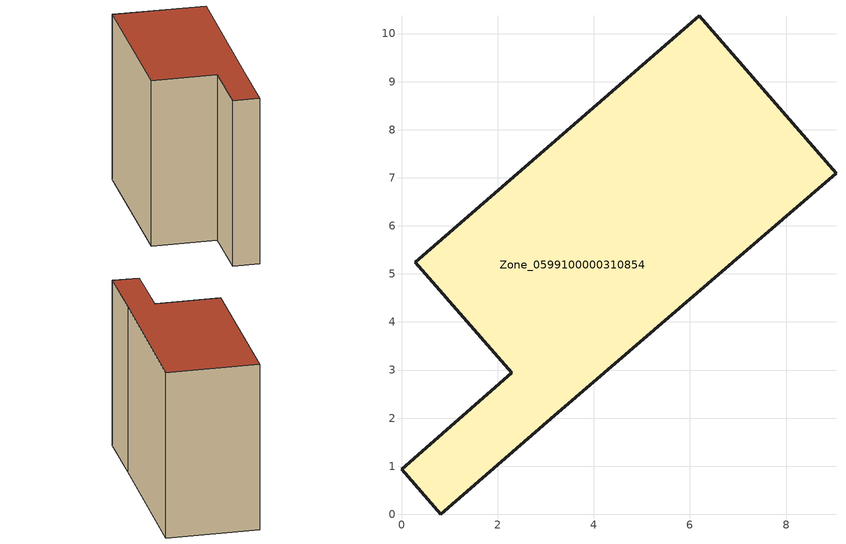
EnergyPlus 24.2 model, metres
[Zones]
Zone_0599100000310854
 floor ground (C_G): 0.82,0 0,0.94 2.29,2.94 0.29,5.24 6.19,10.37 9.04,7.09 3.11,1.99 z0
 wall outside (C_F): 0,0.94 0.82,0 3.11,1.99 9.04,7.09 6.19,10.37 0.29,5.24 2.29,2.94 0,0.94 z0:8.1
 roof outside (C_R): 6.19,10.37 0.29,5.24 2.29,2.94 0,0.94 0.82,0 3.11,1.99 9.04,7.09 z8.1
[BUILDING]
Pand.0599100000310854: North Axis=0; Terrain=City; Loads Convergence Tolerance Value=0.04; Temperature Convergence Tolerance Value=0.4; Solar Distribution=FullExterior; Maximum Number of Warmup Days=25; Minimum Number of Warmup Days=1
[Site:Location]
Rotterdam.The.Hague.AP_ZH_NLD Design_Conditions: Latitude=51.96; Longitude=4.45; Time Zone=1; Elevation=-4.5
[SITE:GROUNDTEMPERATURE:BUILDINGSURFACE]
18, 18, 18, 18, 18, 18, 18, 18, 18, 18, 18, 18
[MATERIAL] Thermal Absorptance=0.9; Solar Absorptance=0.7; Visible Absorptance=0.7
Name | Roughness | Thickness | Conductivity | Density | Specific Heat
G.TI.1946 | MediumSmooth | 0.15 | 1 | 540 | 1210
F.TI.1946 | Rough | 0.3 | 0.857143 | 1920 | 840
R.TI.1946 | MediumRough | 0.2 | 0.1 | 1500 | 1000
[CONSTRUCTION]
C_G: G.TI.1946
C_F: F.TI.1946
C_R: R.TI.1946
[ZONE]
Zone_0599100000310854: Type=1; Multiplier=1; Ceiling Height=Autocalculate; Volume=Autocalculate; Floor Area=autocalculate; Part of Total Floor Area=Yes
[ZONEINFILTRATION:DESIGNFLOWRATE]
Infil_Zone_0599100000310854: Zone or ZoneList or Space or SpaceList=Zone_0599100000310854; Schedule=AlwaysOn; Design Flow Rate Calculation Method=Flow/Area; Flow Rate per Floor Area=0.003; Constant Term Coefficient=1; Temperature Term Coefficient=0; Velocity Term Coefficient=0; Velocity Squared Term Coefficient=0
[HVACTEMPLATE:ZONE:IDEALLOADSAIRSYSTEM]
Zone_0599100000310854: Maximum Heating Supply Air Temperature=50; Minimum Cooling Supply Air Temperature=13; Maximum Heating Supply Air Humidity Ratio=0.0156; Minimum Cooling Supply Air Humidity Ratio=0.0077; Heating Limit=NoLimit; Cooling Limit=NoLimit; Dehumidification Control Type=ConstantSensibleHeatRatio; Cooling Sensible Heat Ratio=0.7; Dehumidification Setpoint=60; Humidification Control Type=None; Humidification Setpoint=30; Outdoor Air Method=None; Outdoor Air Flow Rate per Person=0.00944; Outdoor Air Flow Rate per Zone Floor Area=0; Outdoor Air Flow Rate per Zone=0; Demand Controlled Ventilation Type=None; Outdoor Air Economizer Type=NoEconomizer; Heat Recovery Type=None; Sensible Heat Recovery Effectiveness=0.7; Latent Heat Recovery Effectiveness=0.65
[ZONECONTROL:THERMOSTAT]
ThermostatControl_Zone_0599100000310854: Zone or ZoneList=Zone_0599100000310854; Control Type Schedule=DualSetpointControlType; Control 1=Thermostat_Zone_0599100000310854; Temperature Difference Between Cutout And Setpoint=0
[THERMOSTATSETPOINT:DUALSETPOINT]
Thermostat_Zone_0599100000310854: Heating Setpoint Temperature Schedule=HeatingSetpoint_Zone_0599100000310854; Cooling Setpoint Temperature Schedule=CoolingSetpoint_Zone_0599100000310854
[SCHEDULE:COMPACT]
HeatingSetpoint_Zone_0599100000310854: Through: 12/31, For: AllDays, Until: 24:00, 21
CoolingSetpoint_Zone_0599100000310854: Through: 12/31, For: AllDays, Until: 24:00, 24
DualSetpointControlType: Through: 12/31, For: AllDays, Until: 24:00, 4
AlwaysOn: Through: 12/31, For: AllDays, Until: 24:00, 1
